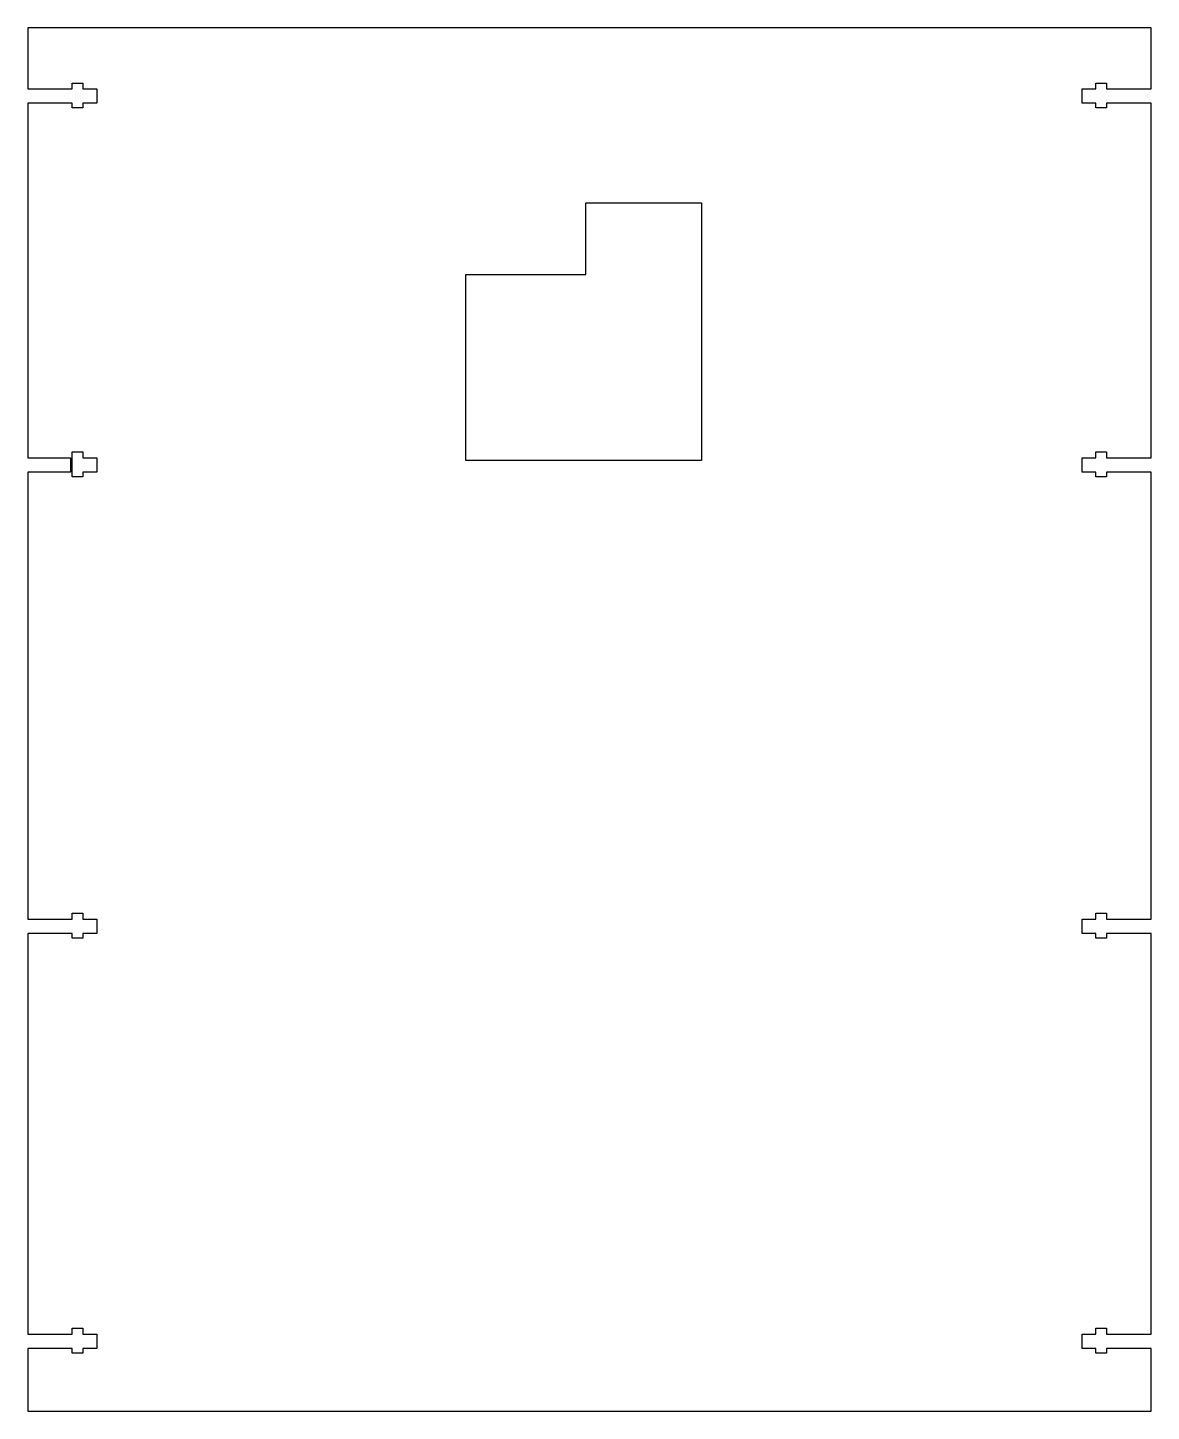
# Model space of a CAD drawing. Header units: millimetres. Extents: x 1 to 244, y 0 to 300.
import ezdxf

# ---------------------------------------------------------------- set-up
doc = ezdxf.new("R2010")
doc.units = ezdxf.units.MM
doc.layers.get('0').update_dxf_attribs({"linetype": 'CONTINUOUS'})

msp = doc.modelspace()

# ---------------------------------------------------------------- linework, layer by layer
for points in [[(244.5, 13.61), (234.77, 13.61), (234.77, 12.6), (232.47, 12.6), (232.47, 13.61), (229.5, 13.61), (229.5, 16.71), (232.47, 16.71), (232.47, 18), (234.77, 18), (234.77, 16.71), (244.5, 16.71), (244.5, 103.61), (234.77, 103.61), (234.77, 102.6), (232.47, 102.6), (232.47, 103.61), (229.5, 103.61), (229.5, 106.71), (232.47, 106.71), (232.47, 108), (234.77, 108), (234.77, 106.71), (244.5, 106.71), (244.5, 203.61), (234.77, 203.61), (234.77, 202.6), (232.47, 202.6), (232.47, 203.61), (229.5, 203.61), (229.5, 206.71), (232.47, 206.71), (232.47, 208), (234.77, 208), (234.77, 206.71), (244.5, 206.71), (244.5, 283.61), (234.77, 283.61), (234.77, 282.6), (232.47, 282.6), (232.47, 283.61), (229.5, 283.61), (229.5, 286.71), (232.47, 286.71), (232.47, 288), (234.77, 288), (234.77, 286.71), (244.5, 286.71), (244.5, 300), (0.89, 300), (0.89, 286.71), (10.53, 286.71), (10.53, 288), (12.83, 288), (12.83, 286.71), (15.89, 286.71), (15.89, 283.61), (12.83, 283.61), (12.83, 282.6), (10.53, 282.6), (10.53, 283.61), (0.89, 283.61), (0.89, 206.71), (10.19, 206.71), (10.19, 203.61), (0.89, 203.61), (0.89, 106.71), (10.53, 106.71), (10.53, 108), (12.83, 108), (12.83, 106.71), (15.89, 106.71), (15.89, 103.61), (12.83, 103.61), (12.83, 102.6), (10.53, 102.6), (10.53, 103.61), (0.89, 103.61), (0.89, 16.71), (10.53, 16.71), (10.53, 18), (12.83, 18), (12.83, 16.71), (15.89, 16.71), (15.89, 13.61), (12.83, 13.61), (12.83, 12.6), (10.53, 12.6), (10.53, 13.61), (0.89, 13.61), (0.89, 0), (244.5, 0)], [(95.91, 206.18), (95.91, 246.51), (121.89, 246.51), (121.89, 262), (147, 262), (147, 206.18)], [(12.83, 206.71), (15.89, 206.71), (15.89, 203.61), (12.83, 203.61), (12.83, 202.6), (10.53, 202.6), (10.53, 208), (12.83, 208)]]:
    msp.add_lwpolyline(points, close=True)

doc.saveas('drawing.dxf')
